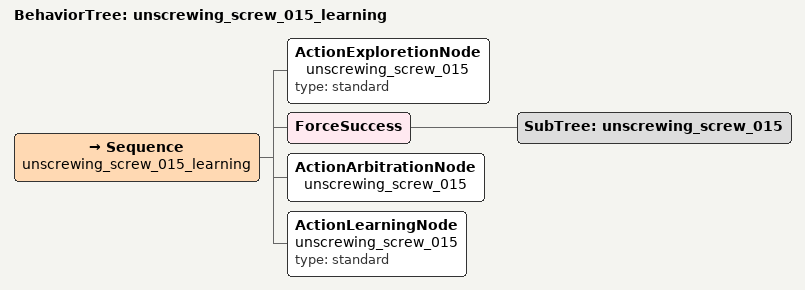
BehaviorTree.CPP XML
<?xml version="1.0"?>
<root BTCPP_format="4">
  <BehaviorTree ID="unscrewing_screw_015_learning">
    <Sequence name="unscrewing_screw_015_learning">

      <ActionExploretionNode name="unscrewing_screw_015" type="standard"/>
      <ForceSuccess>
        <SubTree ID='unscrewing_screw_015'/>
      </ForceSuccess>
      <ActionArbitrationNode name="unscrewing_screw_015"/>
      <ActionLearningNode    name="unscrewing_screw_015" type="standard"/>

    </Sequence>
  </BehaviorTree>
</root>
